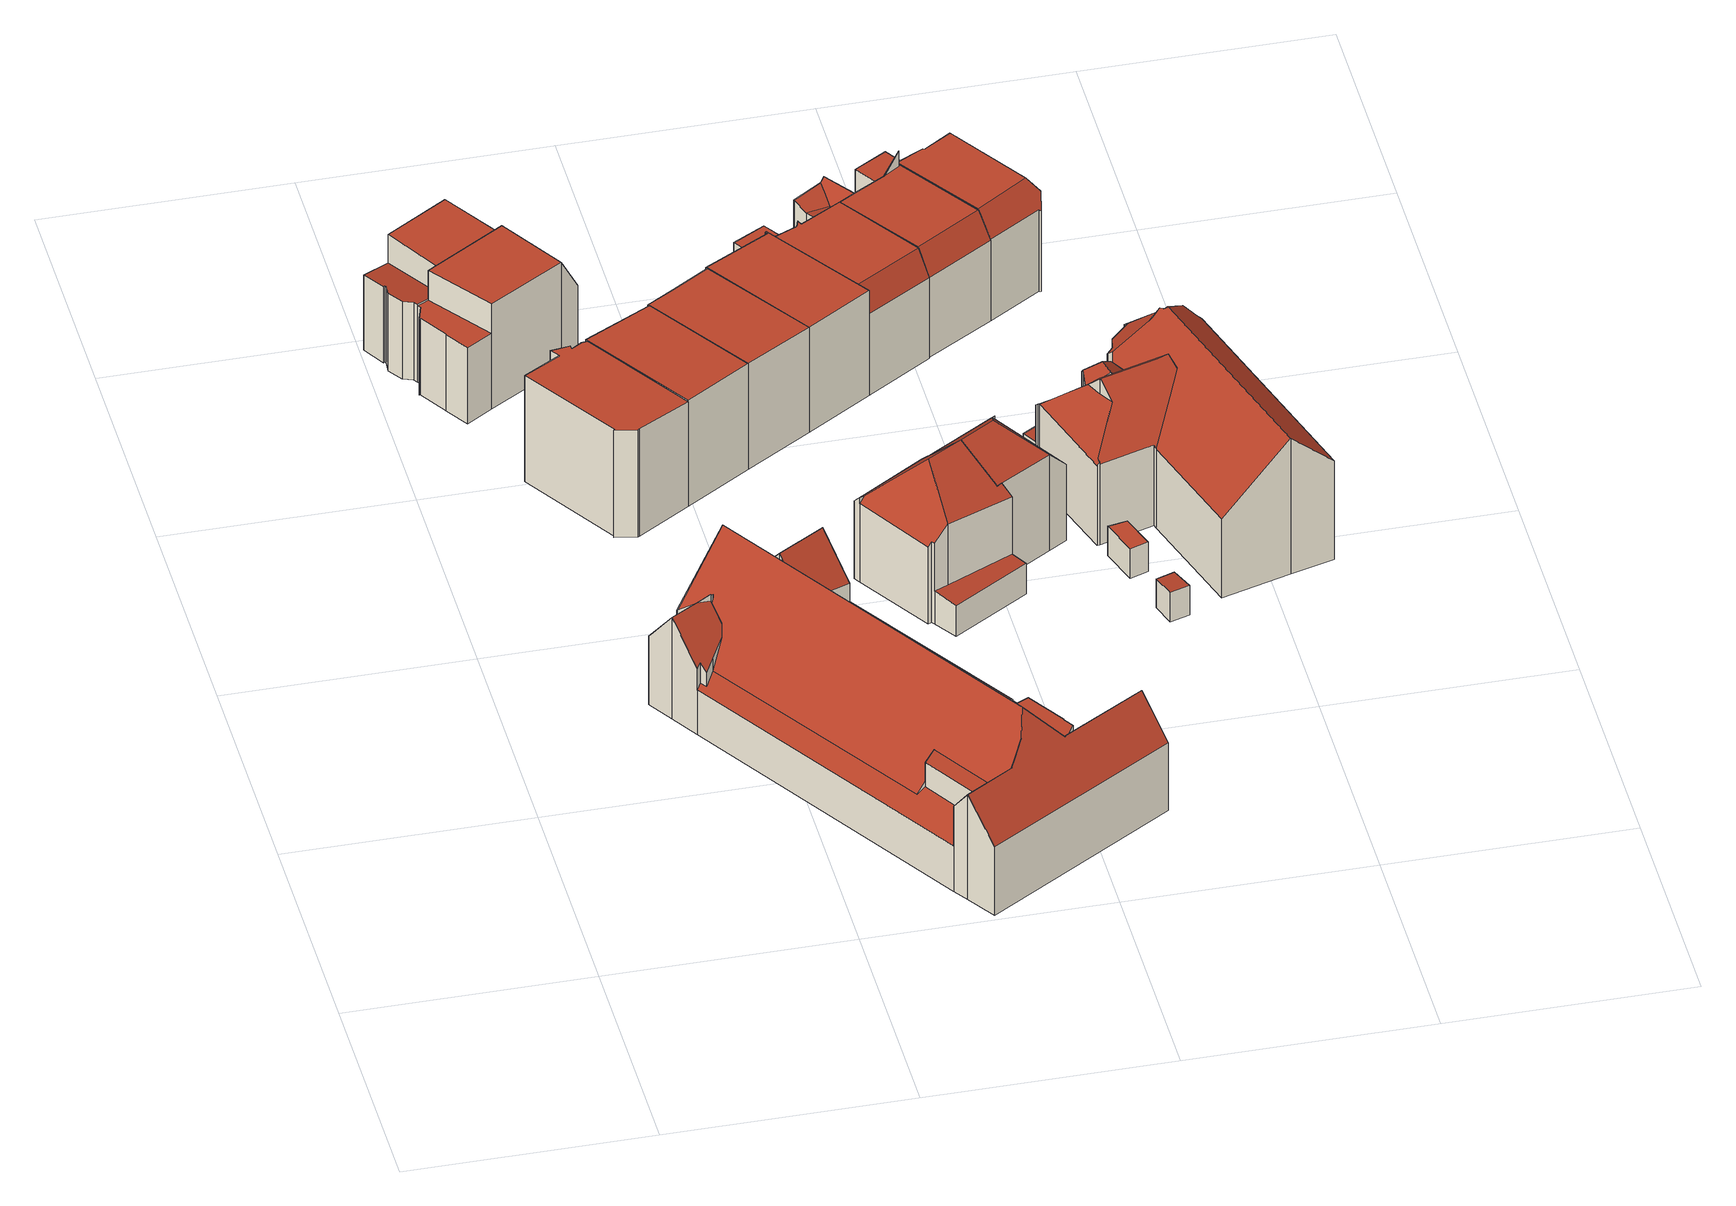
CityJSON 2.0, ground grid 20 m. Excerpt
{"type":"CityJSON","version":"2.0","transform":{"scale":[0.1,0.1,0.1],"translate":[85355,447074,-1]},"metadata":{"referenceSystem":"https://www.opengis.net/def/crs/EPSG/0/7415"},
"CityObjects":{
"building1":{"type":"Building","attributes":{"+building-volume":506.18,"+ground-elevation":-0.336,"+roof-elevation":9.2,"aantal_verblijfsobjecten":1,"bouwjaar":1925,"gebruiksdoel":"woonfunctie","kas_warenhuis":false,"oppervlakte_max":146,"oppervlakte_min":146,"rf_extrusion_mode":"standard","rf_force_lod11":false,"rf_h_pc_98p":0,"rf_h_roof_50p":9.17,"rf_h_roof_max":9.3,"rf_h_roof_min":6.62,"rf_is_glass_roof":false,"rf_nodata_frac_wippolder":0,"rf_nodata_r_wippolder":0,"rf_pc_select":"PREFERRED_AND_LATEST","rf_pc_source":"wippolder","rf_pc_year":2019,"rf_pointcloud_unusable":false,"rf_pt_density_wippolder":10.5,"rf_ridgelines":0,"rf_rmse_lod22":0.477,"rf_roof_planes":3,"rf_roof_type":"slanted","rf_success":true,"rf_t_run":9,"status":"Pand in gebruik"},"children":["building1-1"]},
"building1-1":{"type":"BuildingPart","parents":["building1"],"geometry":[{"type":"Solid","lod":"2.2","boundaries":[[[[0,1,2,3,4,5,6,7,8,9,10,11,12,13]],[[14,9,8,15]],[[15,8,7,16]],[[16,7,6,17]],[[18,2,1,19]],[[20,10,9,14]],[[21,11,10,20]],[[17,6,5,22]],[[23,24,25,26]],[[27,3,2,18]],[[26,25,4,3,27]],[[22,5,4,25]],[[24,13,12,28]],[[28,12,11,21]],[[29,0,13,24,23]],[[19,1,0,29]],[[28,21,20,14,15,16,17,22,25,24]],[[29,23,26,27]],[[19,29,27,18]]]],"semantics":{"surfaces":[{"type":"GroundSurface"},{"type":"WallSurface","on_footprint_edge":true},{"type":"WallSurface","on_footprint_edge":false},{"type":"RoofSurface","+roof-elevation":6.88,"rf_h_roof_50p":6.79,"rf_h_roof_max":9.24,"rf_h_roof_min":6.49,"roof-azimuth":35.1,"roof-gradient":6.49},{"type":"RoofSurface","+roof-elevation":9.21,"rf_h_roof_50p":9.2,"rf_h_roof_max":9.24,"rf_h_roof_min":9.16,"roof-azimuth":63.73,"roof-gradient":0.668},{"type":"RoofSurface","+roof-elevation":8.21,"rf_h_roof_50p":7.55,"rf_h_roof_max":9.24,"rf_h_roof_min":6.15,"roof-azimuth":58.02,"roof-gradient":60.55}],"values":[[0,1,1,1,1,1,1,1,2,1,1,1,1,1,1,1,3,4,5]]}}]},
"building2":{"type":"Building","attributes":{"+building-volume":717.65,"+ground-elevation":-0.355,"+roof-elevation":9.59,"aantal_verblijfsobjecten":1,"bouwjaar":1913,"gebruiksdoel":"woonfunctie","kas_warenhuis":false,"oppervlakte_max":417,"oppervlakte_min":417,"rf_extrusion_mode":"standard","rf_force_lod11":false,"rf_h_pc_98p":0,"rf_h_roof_50p":9.54,"rf_h_roof_max":9.7,"rf_h_roof_min":9.43,"rf_is_glass_roof":false,"rf_nodata_frac_wippolder":0,"rf_nodata_r_wippolder":0,"rf_pc_select":"PREFERRED_AND_LATEST","rf_pc_source":"wippolder","rf_pc_year":2019,"rf_pointcloud_unusable":false,"rf_pt_density_wippolder":11.59,"rf_ridgelines":0,"rf_rmse_lod22":0.611,"rf_roof_planes":2,"rf_roof_type":"slanted","rf_success":true,"rf_t_run":8,"status":"Pand in gebruik"},"children":["building2-1"]},
"building2-1":{"type":"BuildingPart","parents":["building2"],"geometry":[{"type":"Solid","lod":"2.2","boundaries":[[[[30,31,32,33,34,35,36,37,38,39,40]],[[41,34,33,42]],[[43,35,34,41]],[[44,36,35,43]],[[42,33,32,45]],[[46,40,39,47]],[[48,30,40,46]],[[49,37,36,44]],[[50,38,37,49]],[[51,47,39,38,50]],[[52,53,47,51]],[[45,32,31,54,55]],[[54,31,30,48]],[[56,57,53,52]],[[58,59,57,56]],[[55,54,59,58]],[[55,58,56,52,51,50,49,44,43,41,42,45]],[[59,54,48,46,47,53,57]]]],"semantics":{"surfaces":[{"type":"GroundSurface"},{"type":"WallSurface","on_footprint_edge":true},{"type":"WallSurface","on_footprint_edge":false},{"type":"RoofSurface","+roof-elevation":9.58,"rf_h_roof_50p":9.54,"rf_h_roof_max":9.69,"rf_h_roof_min":9.39,"roof-azimuth":33.31,"roof-gradient":1.79},{"type":"RoofSurface","+roof-elevation":6.43,"rf_h_roof_50p":6.28,"rf_h_roof_max":9.43,"rf_h_roof_min":6.01,"roof-azimuth":323.55,"roof-gradient":21.5}],"values":[[0,1,1,1,1,1,1,1,1,1,2,1,1,2,2,2,3,4]]}}]},
"building3":{"type":"Building","attributes":{"+building-volume":668.39,"+ground-elevation":-0.337,"+roof-elevation":9.57,"aantal_verblijfsobjecten":1,"bouwjaar":1916,"gebruiksdoel":"woonfunctie","kas_warenhuis":false,"oppervlakte_max":172,"oppervlakte_min":172,"rf_extrusion_mode":"standard","rf_force_lod11":false,"rf_h_pc_98p":0,"rf_h_roof_50p":9.55,"rf_h_roof_max":9.76,"rf_h_roof_min":6.71,"rf_is_glass_roof":false,"rf_nodata_frac_wippolder":0.00341,"rf_nodata_r_wippolder":0,"rf_pc_select":"PREFERRED_AND_LATEST","rf_pc_source":"wippolder","rf_pc_year":2019,"rf_pointcloud_unusable":false,"rf_pt_density_wippolder":11.03,"rf_ridgelines":0,"rf_rmse_lod22":0.663,"rf_roof_planes":5,"rf_roof_type":"slanted","rf_success":true,"rf_t_run":13,"status":"Pand in gebruik"},"children":["building3-1"]},
"building3-1":{"type":"BuildingPart","parents":["building3"],"geometry":[{"type":"Solid","lod":"2.2","boundaries":[[[[60,61,62,63,64,65,66,67,68,69,5,70,71]],[[72,67,66,73]],[[74,68,67,72]],[[75,69,68,74]],[[76,77,63,62,78]],[[79,64,63,77]],[[80,5,69,75]],[[73,66,65,81]],[[81,65,64,79]],[[82,83,77,76]],[[78,62,61,84]],[[85,71,70,83,82]],[[86,60,71,85]],[[84,61,60,86]],[[83,70,5,80]],[[78,85,82,76]],[[83,80,75,74,72,73,81,79,77]],[[85,78,84,86]]]],"semantics":{"surfaces":[{"type":"GroundSurface"},{"type":"WallSurface","on_footprint_edge":true},{"type":"WallSurface","on_footprint_edge":false},{"type":"RoofSurface","+roof-elevation":9.58,"rf_h_roof_50p":9.58,"rf_h_roof_max":9.67,"rf_h_roof_min":9.56,"roof-azimuth":201.8,"roof-gradient":0.157},{"type":"RoofSurface","+roof-elevation":6.9,"rf_h_roof_50p":6.88,"rf_h_roof_max":9.57,"rf_h_roof_min":6.83,"roof-azimuth":62.42,"roof-gradient":2.21},{"type":"RoofSurface","+roof-elevation":8.45,"rf_h_roof_50p":7.71,"rf_h_roof_max":9.67,"rf_h_roof_min":5.83,"roof-azimuth":58.11,"roof-gradient":60.41}],"values":[[0,1,1,1,1,1,1,1,1,2,1,1,1,1,1,3,4,5]]}}]},
"building4":{"type":"Building","attributes":{"+building-volume":4906.61,"+ground-elevation":-0.405,"+roof-elevation":9.12,"aantal_verblijfsobjecten":2,"bouwjaar":1920,"gebruiksdoel":"bijeenkomstfunctie, sportfunctie","kas_warenhuis":false,"oppervlakte_max":635,"oppervlakte_min":591,"rf_extrusion_mode":"standard","rf_force_lod11":false,"rf_h_pc_98p":0,"rf_h_roof_50p":7.8,"rf_h_roof_max":12.15,"rf_h_roof_min":3.78,"rf_h_roof_ridge":12.21,"rf_is_glass_roof":false,"rf_nodata_frac_wippolder":0.00587,"rf_nodata_r_wippolder":0,"rf_pc_select":"PREFERRED_AND_LATEST","rf_pc_source":"wippolder","rf_pc_year":2019,"rf_pointcloud_unusable":false,"rf_pt_density_wippolder":12,"rf_ridgelines":8,"rf_rmse_lod22":0.761,"rf_roof_planes":16,"rf_roof_type":"slanted","rf_success":true,"rf_t_run":99,"status":"Pand in gebruik"},"children":["building4-1"]},
"building4-1":{"type":"BuildingPart","parents":["building4"],"geometry":[{"type":"Solid","lod":"2.2","boundaries":[[[[87,88,89,90,91,92,93,94,95,96,97,98,99,100,101,102,103,104,105,106,107]],[[108,104,103,109]],[[110,105,104,108]],[[111,112,113]],[[114,115,116]],[[117,90,89,118]],[[118,89,88,119,120]],[[121,99,98,122]],[[123,100,99,121]],[[122,98,97,124]],[[125,92,91,126]],[[127,106,105,110]],[[128,96,95,129,130]],[[131,132,133,134]],[[132,135,136,137,138]],[[124,97,96,128]],[[129,95,94,139]],[[126,91,90,117]],[[140,141,142,143]],[[138,137,144,141,140]],[[130,129,145,146]],[[147,93,92,125]],[[109,103,102,148]],[[149,150,107,106,127]],[[134,133,151]],[[141,144,150,149]],[[137,136,152,153]],[[153,152,87,107,150]],[[112,111,154]],[[155,156,157,158]],[[148,102,101,159]],[[115,114,160]],[[161,162,163]],[[162,164,165]],[[166,167,168,169]],[[146,145,167,166]],[[170,171,139,172]],[[172,139,94,93,147]],[[173,174,171,170]],[[175,173,176]],[[177,178,179,174,173,175]],[[179,178,180]],[[181,182,183]],[[182,181,184]],[[178,177,185]],[[169,168,186]],[[187,188,189]],[[158,157,190,135,132,131]],[[120,119,190,157]],[[188,187,156,155]],[[159,101,100,123,191]],[[192,193,194]],[[191,123,194]],[[195,196,193,192]],[[164,162,161,196,195]],[[119,88,87,152]],[[143,142,197]],[[153,150,144,137]],[[148,113,112,127,110,108,109]],[[198,176,173,170,172,147,116,115]],[[180,168,167,145,129,139,171,174,179]],[[186,163,162,165,128,130,146,166,169]],[[189,199,183,182,117,118,120,157,156,187]],[[197,133,132,138,140,143]],[[164,195,192,194,123,121,122,124,128,165]],[[198,185,177,175,176]],[[185,198,115,160,200,159,191,194,193,196,161,163,186,168,180,178]],[[199,189,188,155,158,131,134,151]],[[184,200,160,114,116,147,125,126,117,182]],[[119,152,136,135,190]],[[197,142,141,149,127,112,154]],[[133,197,154,111,113,148,159,200,184,181,183,199,151]]]],"semantics":{"surfaces":[{"type":"GroundSurface"},{"type":"WallSurface","on_footprint_edge":true},{"type":"WallSurface","on_footprint_edge":false},{"type":"RoofSurface","+roof-elevation":4.72,"rf_h_roof_50p":4.39,"rf_h_roof_max":6.27,"rf_h_roof_min":3.53,"roof-azimuth":57.37,"roof-gradient":29.26},{"type":"RoofSurface","+roof-elevation":7.97,"rf_h_roof_50p":7.37,"rf_h_roof_max":9.43,"rf_h_roof_min":5.7,"roof-azimuth":327.98,"roof-gradient":51.59},{"type":"RoofSurface","+roof-elevation":8.71,"rf_h_roof_50p":8.32,"rf_h_roof_max":9.92,"rf_h_roof_min":7.26,"roof-azimuth":328.08,"roof-gradient":51.28},{"type":"RoofSurface","+roof-elevation":4.69,"rf_h_roof_50p":4.44,"rf_h_roof_max":7.55,"rf_h_roof_min":3.79,"roof-azimuth":238.57,"roof-gradient":28.96},{"type":"RoofSurface","+roof-elevation":8.32,"rf_h_roof_50p":7.8,"rf_h_roof_max":9.53,"rf_h_roof_min":5.7,"roof-azimuth":147.27,"roof-gradient":51.32},{"type":"RoofSurface","+roof-elevation":8.37,"rf_h_roof_50p":7.65,"rf_h_roof_max":9.77,"rf_h_roof_min":5.37,"roof-azimuth":328.81,"roof-gradient":50.41},{"type":"RoofSurface","+roof-elevation":6.66,"rf_h_roof_50p":6.49,"rf_h_roof_max":7.5,"rf_h_roof_min":5.95,"roof-azimuth":57.55,"roof-gradient":32.49},{"type":"RoofSurface","+roof-elevation":8.08,"rf_h_roof_50p":7.45,"rf_h_roof_max":9.53,"rf_h_roof_min":5.39,"roof-azimuth":329.3,"roof-gradient":51.59},{"type":"RoofSurface","+roof-elevation":7.53,"rf_h_roof_50p":7.52,"rf_h_roof_max":7.86,"rf_h_roof_min":7.48,"roof-azimuth":49.01,"roof-gradient":1.53},{"type":"RoofSurface","+roof-elevation":10.45,"rf_h_roof_50p":9.06,"rf_h_roof_max":12.6,"rf_h_roof_min":4.72,"roof-azimuth":238.38,"roof-gradient":49.63},{"type":"RoofSurface","+roof-elevation":7.5,"rf_h_roof_50p":7.49,"rf_h_roof_max":7.59,"rf_h_roof_min":7.46,"roof-azimuth":70.53,"roof-gradient":1.4},{"type":"RoofSurface","+roof-elevation":8.98,"rf_h_roof_50p":8.17,"rf_h_roof_max":12.07,"rf_h_roof_min":6.17,"roof-azimuth":148.26,"roof-gradient":50.61},{"type":"RoofSurface","+roof-elevation":3.79,"rf_h_roof_50p":3.78,"rf_h_roof_max":7.49,"rf_h_roof_min":3.77,"roof-azimuth":82.19,"roof-gradient":0.336},{"type":"RoofSurface","+roof-elevation":8.47,"rf_h_roof_50p":7.75,"rf_h_roof_max":9.43,"rf_h_roof_min":5.75,"roof-azimuth":148.3,"roof-gradient":50.68},{"type":"RoofSurface","+roof-elevation":10.53,"rf_h_roof_50p":9.44,"rf_h_roof_max":12.6,"rf_h_roof_min":5.76,"roof-azimuth":58.12,"roof-gradient":50.55}],"values":[[0,1,1,2,2,1,1,1,1,1,1,1,1,2,2,1,1,1,2,2,2,1,1,1,2,2,2,1,2,2,1,2,2,2,2,2,2,1,2,2,2,2,2,2,2,2,2,2,2,2,1,2,2,2,2,1,2,3,4,5,6,7,8,9,10,11,12,13,14,15,16,17]]}}]},
"building5":{"type":"Building","attributes":{"+building-volume":704.25,"+ground-elevation":-0.382,"+roof-elevation":9.52,"aantal_verblijfsobjecten":1,"bouwjaar":1913,"gebruiksdoel":"woonfunctie","kas_warenhuis":false,"oppervlakte_max":417,"oppervlakte_min":417,"rf_extrusion_mode":"standard","rf_force_lod11":false,"rf_h_pc_98p":0,"rf_h_roof_50p":9.48,"rf_h_roof_max":9.64,"rf_h_roof_min":9.4,"rf_is_glass_roof":false,"rf_nodata_frac_wippolder":0.00341,"rf_nodata_r_wippolder":0,"rf_pc_select":"PREFERRED_AND_LATEST","rf_pc_source":"wippolder","rf_pc_year":2019,"rf_pointcloud_unusable":false,"rf_pt_density_wippolder":11.37,"rf_ridgelines":0,"rf_rmse_lod22":0.574,"rf_roof_planes":2,"rf_roof_type":"multiple horizontal","rf_success":true,"rf_t_run":7,"status":"Pand in gebruik"},"children":["building5-1"]},
"building5-1":{"type":"BuildingPart","parents":["building5"],"geometry":[{"type":"Solid","lod":"2.2","boundaries":[[[[201,30,202,203,204,205,206,32]],[[48,30,201,207]],[[208,202,30,48]],[[209,203,202,208]],[[210,204,203,209]],[[211,205,204,210]],[[212,32,206,213]],[[213,206,205,211,214]],[[215,207,201,32,212]],[[214,211,207,215]],[[214,215,212,213]],[[207,211,210,209,208,48]]]],"semantics":{"surfaces":[{"type":"GroundSurface"},{"type":"WallSurface","on_footprint_edge":true},{"type":"WallSurface","on_footprint_edge":false},{"type":"RoofSurface","+roof-elevation":9.52,"rf_h_roof_50p":9.49,"rf_h_roof_max":9.58,"rf_h_roof_min":9.39,"roof-azimuth":322.69,"roof-gradient":0.943},{"type":"RoofSurface","+roof-elevation":6.36,"rf_h_roof_50p":6.31,"rf_h_roof_max":9.4,"rf_h_roof_min":6.23,"roof-azimuth":314.29,"roof-gradient":4}],"values":[[0,1,1,1,1,1,1,1,1,2,3,4]]}}]},
"building6":{"type":"Building","attributes":{"+building-volume":720.01,"+ground-elevation":-0.402,"+roof-elevation":9.48,"aantal_verblijfsobjecten":2,"bouwjaar":1913,"gebruiksdoel":"woonfunctie","kas_warenhuis":false,"oppervlakte_max":110,"oppervlakte_min":62,"rf_extrusion_mode":"standard","rf_force_lod11":false,"rf_h_pc_98p":0,"rf_h_roof_50p":9.43,"rf_h_roof_max":9.68,"rf_h_roof_min":9.33,"rf_is_glass_roof":false,"rf_nodata_frac_wippolder":0,"rf_nodata_r_wippolder":0,"rf_pc_select":"PREFERRED_AND_LATEST","rf_pc_source":"wippolder","rf_pc_year":2019,"rf_pointcloud_unusable":false,"rf_pt_density_wippolder":11.97,"rf_ridgelines":0,"rf_rmse_lod22":0.708,"rf_roof_planes":4,"rf_roof_type":"slanted","rf_success":true,"rf_t_run":9,"status":"Pand in gebruik"},"children":["building6-1"]},
"building6-1":{"type":"BuildingPart","parents":["building6"],"geometry":[{"type":"Solid","lod":"2.2","boundaries":[[[[216,217,206,218,219,220,221]],[[213,206,217,222]],[[223,224,218,206,213]],[[225,226,227,224,223]],[[228,219,218,224]],[[229,230,227,226]],[[231,232,226,225]],[[230,220,219,228]],[[233,221,220,230,229]],[[222,217,216,232,231]],[[232,216,221,233]],[[230,228,224,227]],[[222,231,225,223,213]],[[232,233,229,226]]]],"semantics":{"surfaces":[{"type":"GroundSurface"},{"type":"WallSurface","on_footprint_edge":true},{"type":"WallSurface","on_footprint_edge":false},{"type":"RoofSurface","+roof-elevation":2.82,"rf_h_roof_50p":2.81,"rf_h_roof_max":9.34,"rf_h_roof_min":2.79,"roof-azimuth":286.86,"roof-gradient":0.936},{"type":"RoofSurface","+roof-elevation":9.47,"rf_h_roof_50p":9.43,"rf_h_roof_max":9.54,"rf_h_roof_min":9.32,"roof-azimuth":341.62,"roof-gradient":1.12},{"type":"RoofSurface","+roof-elevation":6.26,"rf_h_roof_50p":6.25,"rf_h_roof_max":9.33,"rf_h_roof_min":6.21,"roof-azimuth":353.92,"roof-gradient":1.84}],"values":[[0,1,1,2,1,2,2,1,1,1,1,3,4,5]]}}]},
"building7":{"type":"Building","attributes":{"+building-volume":621.9,"+ground-elevation":-0.379,"+roof-elevation":9.41,"aantal_verblijfsobjecten":2,"bouwjaar":1920,"gebruiksdoel":"woonfunctie","kas_warenhuis":false,"oppervlakte_max":283,"oppervlakte_min":1,"rf_extrusion_mode":"standard","rf_force_lod11":false,"rf_h_pc_98p":0,"rf_h_roof_50p":8.62,"rf_h_roof_max":10.88,"rf_h_roof_min":2.55,"rf_h_roof_ridge":10.92,"rf_is_glass_roof":false,"rf_nodata_frac_wippolder":0.0485,"rf_nodata_r_wippolder":0,"rf_pc_select":"PREFERRED_AND_LATEST","rf_pc_source":"wippolder","rf_pc_year":2019,"rf_pointcloud_unusable":false,"rf_pt_density_wippolder":10.35,"rf_ridgelines":2,"rf_rmse_lod22":1.25,"rf_roof_planes":7,"rf_roof_type":"slanted","rf_success":true,"rf_t_run":17,"status":"Pand in gebruik"},"children":["building7-1"]},
"building7-1":{"type":"BuildingPart","parents":["building7"],"geometry":[{"type":"Solid","lod":"2.2","boundaries":[[[[234,235,236,237,238,239,240,241,242,243,244,245]],[[246,242,241,247]],[[248,243,242,246]],[[247,241,240,249,250]],[[251,236,235,252]],[[253,254,234,245,255]],[[255,245,244,256]],[[256,244,243,248]],[[257,258,259,260]],[[261,238,237,258,257]],[[262,239,238,261]],[[258,237,236,251]],[[252,235,234,254]],[[250,249,263]],[[249,240,239,262]],[[260,259,254,253]],[[254,259,258,251,252]],[[250,263,264,248,246,247]],[[249,262,261,257,260,264,263]],[[260,253,255,256,248,264]]]],"semantics":{"surfaces":[{"type":"GroundSurface"},{"type":"WallSurface","on_footprint_edge":true},{"type":"WallSurface","on_footprint_edge":false},{"type":"RoofSurface","+roof-elevation":2.65,"rf_h_roof_50p":2.62,"rf_h_roof_max":8.62,"rf_h_roof_min":2.54,"roof-azimuth":147.24,"roof-gradient":4.53},{"type":"RoofSurface","+roof-elevation":9.08,"rf_h_roof_50p":8.22,"rf_h_roof_max":11.12,"rf_h_roof_min":6.52,"roof-azimuth":328.28,"roof-gradient":45.37},{"type":"RoofSurface","+roof-elevation":9.02,"rf_h_roof_50p":8.4,"rf_h_roof_max":10.97,"rf_h_roof_min":6.85,"roof-azimuth":237.34,"roof-gradient":45.91},{"type":"RoofSurface","+roof-elevation":10.08,"rf_h_roof_50p":9.5,"rf_h_roof_max":11.12,"rf_h_roof_min":8.11,"roof-azimuth":148.55,"roof-gradient":29.88}],"values":[[0,1,1,1,1,1,1,1,2,1,1,1,1,2,1,2,3,4,5,6]]}}]},
"building8":{"type":"Building","attributes":{"+building-volume":696.53,"+ground-elevation":-0.402,"+roof-elevation":9.47,"aantal_verblijfsobjecten":2,"bouwjaar":1913,"gebruiksdoel":"woonfunctie","kas_warenhuis":false,"oppervlakte_max":71,"oppervlakte_min":62,"rf_extrusion_mode":"standard","rf_force_lod11":false,"rf_h_pc_98p":0,"rf_h_roof_50p":9.42,"rf_h_roof_max":9.68,"rf_h_roof_min":9.33,"rf_is_glass_roof":false,"rf_nodata_frac_wippolder":0,"rf_nodata_r_wippolder":0,"rf_pc_select":"PREFERRED_AND_LATEST","rf_pc_source":"wippolder","rf_pc_year":2019,"rf_pointcloud_unusable":false,"rf_pt_density_wippolder":11.26,"rf_ridgelines":0,"rf_rmse_lod22":0.835,"rf_roof_planes":2,"rf_roof_type":"multiple horizontal","rf_success":true,"rf_t_run":7,"status":"Pand in gebruik"},"children":["building8-1"]},
"building8-1":{"type":"BuildingPart","parents":["building8"],"geometry":[{"type":"Solid","lod":"2.2","boundaries":[[[[265,221,266,267,268,269,270,217]],[[233,221,265,271]],[[272,266,221,233]],[[273,267,266,272]],[[274,269,268,275,276]],[[277,270,269,274]],[[276,275,278,279]],[[275,268,267,273]],[[279,278,271,280]],[[222,217,270,277]],[[280,271,265,217,222]],[[271,278,275,273,272,233]],[[280,222,277,274,276,279]]]],"semantics":{"surfaces":[{"type":"GroundSurface"},{"type":"WallSurface","on_footprint_edge":true},{"type":"WallSurface","on_footprint_edge":false},{"type":"RoofSurface","+roof-elevation":6.27,"rf_h_roof_50p":6.24,"rf_h_roof_max":9.33,"rf_h_roof_min":6.18,"roof-azimuth":334.47,"roof-gradient":3.9},{"type":"RoofSurface","+roof-elevation":9.47,"rf_h_roof_50p":9.43,"rf_h_roof_max":9.54,"rf_h_roof_min":9.31,"roof-azimuth":319.61,"roof-gradient":1.17}],"values":[[0,1,1,1,1,1,2,1,2,1,1,3,4]]}}]},
"building9":{"type":"Building","attributes":{"+building-volume":532.53,"+ground-elevation":-0.38,"+roof-elevation":9.6,"aantal_verblijfsobjecten":2,"bouwjaar":1920,"gebruiksdoel":"woonfunctie","kas_warenhuis":false,"oppervlakte_max":324,"oppervlakte_min":283,"rf_extrusion_mode":"standard","rf_force_lod11":false,"rf_h_pc_98p":0,"rf_h_roof_50p":8.99,"rf_h_roof_max":10.89,"rf_h_roof_min":6.95,"rf_h_roof_ridge":10.92,"rf_is_glass_roof":false,"rf_nodata_frac_wippolder":0.00433,"rf_nodata_r_wippolder":0,"rf_pc_select":"PREFERRED_AND_LATEST","rf_pc_source":"wippolder","rf_pc_year":2019,"rf_pointcloud_unusable":false,"rf_pt_density_wippolder":10.4,"rf_ridgelines":1,"rf_rmse_lod22":1.22,"rf_roof_planes":6,"rf_roof_type":"slanted","rf_success":true,"rf_t_run":14,"status":"Pand in gebruik"},"children":["building9-1"]},
"building9-1":{"type":"BuildingPart","parents":["building9"],"geometry":[{"type":"Solid","lod":"2.2","boundaries":[[[[281,244,243,242,282,283,284]],[[285,281,284,286]],[[287,282,242,288]],[[288,242,243,248]],[[286,284,283,289]],[[289,290,291]],[[290,289,283,282,287]],[[248,243,244,256]],[[256,244,281,285]],[[292,248,256,285]],[[292,285,286,289,291]],[[248,292,291,290,287,288]]]],"semantics":{"surfaces":[{"type":"GroundSurface"},{"type":"WallSurface","on_footprint_edge":true},{"type":"WallSurface","on_footprint_edge":false},{"type":"RoofSurface","+roof-elevation":10.25,"rf_h_roof_50p":9.78,"rf_h_roof_max":11.08,"rf_h_roof_min":8.73,"roof-azimuth":147.78,"roof-gradient":30.26},{"type":"RoofSurface","+roof-elevation":8.59,"rf_h_roof_50p":8.02,"rf_h_roof_max":10.36,"rf_h_roof_min":6.57,"roof-azimuth":59.07,"roof-gradient":46.53},{"type":"RoofSurface","+roof-elevation":9.16,"rf_h_roof_50p":8.29,"rf_h_roof_max":11.08,"rf_h_roof_min":6.49,"roof-azimuth":328.48,"roof-gradient":45.47}],"values":[[0,1,1,1,1,2,1,1,1,3,4,5]]}}]},
"building10":{"type":"Building","attributes":{"+building-volume":688.65,"+ground-elevation":-0.361,"+roof-elevation":9.33,"aantal_verblijfsobjecten":2,"bouwjaar":1913,"gebruiksdoel":"woonfunctie","kas_warenhuis":false,"oppervlakte_max":111,"oppervlakte_min":62,"rf_extrusion_mode":"standard","rf_force_lod11":false,"rf_h_pc_98p":0,"rf_h_roof_50p":9.26,"rf_h_roof_max":9.54,"rf_h_roof_min":6.24,"rf_is_glass_roof":false,"rf_nodata_frac_wippolder":0.00327,"rf_nodata_r_wippolder":0,"rf_pc_select":"PREFERRED_AND_LATEST","rf_pc_source":"wippolder","rf_pc_year":2019,"rf_pointcloud_unusable":false,"rf_pt_density_wippolder":10.62,"rf_ridgelines":0,"rf_rmse_lod22":0.903,"rf_roof_planes":3,"rf_roof_type":"slanted","rf_success":true,"rf_t_run":10,"status":"Pand in gebruik"},"children":["building10-1"]},
"building10-1":{"type":"BuildingPart","parents":["building10"],"geometry":[{"type":"Solid","lod":"2.2","boundaries":[[[[293,269,294,295,296,297,298,299,300,301,302,270,303]],[[304,303,270,305]],[[306,269,293,307]],[[308,309,307,310]],[[311,296,295,312]],[[313,294,269,306]],[[305,270,302,314]],[[315,300,299,316]],[[317,301,300,315]],[[312,295,294,313]],[[316,299,298,318,319]],[[319,318,309,308]],[[320,297,296,311]],[[314,302,301,317]],[[310,307,293,303,304]],[[318,298,297,320]],[[314,317,304,305]],[[310,304,317,315,316,319,308]],[[318,320,311,312,313,306,307,309]]]],"semantics":{"surfaces":[{"type":"GroundSurface"},{"type":"WallSurface","on_footprint_edge":true},{"type":"WallSurface","on_footprint_edge":false},{"type":"RoofSurface","+roof-elevation":9.18,"rf_h_roof_50p":8.73,"rf_h_roof_max":10.01,"rf_h_roof_min":7.47,"roof-azimuth":147.82,"roof-gradient":59.61},{"type":"RoofSurface","+roof-elevation":9.34,"rf_h_roof_50p":9.3,"rf_h_roof_max":10.01,"rf_h_roof_min":9.17,"roof-azimuth":343.83,"roof-gradient":1.57},{"type":"RoofSurface","+roof-elevation":6.28,"rf_h_roof_50p":6.27,"rf_h_roof_max":9.2,"rf_h_roof_min":6.23,"roof-azimuth":38.22,"roof-gradient":0.939}],"values":[[0,1,1,2,1,1,1,1,1,1,1,2,1,1,1,1,3,4,5]]}}]},
"building11":{"type":"Building","attributes":{"+building-volume":9.37,"+ground-elevation":-0.373,"+roof-elevation":2.37,"aantal_verblijfsobjecten":0,"bouwjaar":2013,"kas_warenhuis":false,"oppervlakte_max":0,"oppervlakte_min":0,"rf_extrusion_mode":"standard","rf_force_lod11":false,"rf_h_pc_98p":0,"rf_h_roof_50p":2.33,"rf_h_roof_max":2.42,"rf_h_roof_min":2.32,"rf_is_glass_roof":false,"rf_nodata_frac_wippolder":0,"rf_nodata_r_wippolder":0,"rf_pc_select":"PREFERRED_AND_LATEST","rf_pc_source":"wippolder","rf_pc_year":2019,"rf_pointcloud_unusable":false,"rf_pt_density_wippolder":12,"rf_ridgelines":0,"rf_rmse_lod22":2.77,"rf_roof_planes":1,"rf_roof_type":"horizontal","rf_success":true,"rf_t_run":0,"status":"Pand in gebruik"},"children":["building11-1"]},
"building11-1":{"type":"BuildingPart","parents":["building11"],"geometry":[{"type":"Solid","lod":"2.2","boundaries":[[[[321,322,323,324]],[[325,323,322,326]],[[327,324,323,325]],[[328,321,324,327]],[[326,322,321,328]],[[326,328,327,325]]]],"semantics":{"surfaces":[{"type":"GroundSurface"},{"type":"WallSurface","on_footprint_edge":true},{"type":"RoofSurface","+roof-elevation":2.35,"rf_h_roof_50p":2.34,"rf_h_roof_max":2.39,"rf_h_roof_min":2.31,"roof-azimuth":329.17,"roof-gradient":1.85}],"values":[[0,1,1,1,1,2]]}}]},
"building12":{"type":"Building","attributes":{"+building-volume":13.97,"+ground-elevation":-0.376,"+roof-elevation":2.36,"aantal_verblijfsobjecten":0,"bouwjaar":2013,"kas_warenhuis":false,"oppervlakte_max":0,"oppervlakte_min":0,"rf_extrusion_mode":"standard","rf_force_lod11":false,"rf_h_pc_98p":0,"rf_h_roof_50p":2.34,"rf_h_roof_max":2.41,"rf_h_roof_min":2.32,"rf_is_glass_roof":false,"rf_nodata_frac_wippolder":0.0455,"rf_nodata_r_wippolder":0,"rf_pc_select":"PREFERRED_AND_LATEST","rf_pc_source":"wippolder","rf_pc_year":2019,"rf_pointcloud_unusable":false,"rf_pt_density_wippolder":11.05,"rf_ridgelines":0,"rf_rmse_lod22":0.467,"rf_roof_planes":1,"rf_roof_type":"horizontal","rf_success":true,"rf_t_run":0,"status":"Pand in gebruik"},"children":["building12-1"]},
"building12-1":{"type":"BuildingPart","parents":["building12"],"geometry":[{"type":"Solid","lod":"2.2","boundaries":[[[[329,330,331,332]],[[333,329,332,334]],[[334,332,331,335]],[[335,331,330,336]],[[336,330,329,333]],[[336,333,334,335]]]],"semantics":{"surfaces":[{"type":"GroundSurface"},{"type":"WallSurface","on_footprint_edge":true},{"type":"RoofSurface","+roof-elevation":2.36,"rf_h_roof_50p":2.36,"rf_h_roof_max":2.36,"rf_h_roof_min":2.35,"roof-azimuth":68.74,"roof-gradient":0.439}],"values":[[0,1,1,1,1,2]]}}]},
"building13":{"type":"Building","attributes":{"+building-volume":683.71,"+ground-elevation":-0.323,"+roof-elevation":9.37,"aantal_verblijfsobjecten":2,"bouwjaar":1913,"gebruiksdoel":"woonfunctie","kas_warenhuis":false,"oppervlakte_max":110,"oppervlakte_min":63,"rf_extrusion_mode":"standard","rf_force_lod11":false,"rf_h_pc_98p":0,"rf_h_roof_50p":9.31,"rf_h_roof_max":9.55,"rf_h_roof_min":6.31,"rf_h_roof_ridge":6.24,"rf_is_glass_roof":false,"rf_nodata_frac_wippolder":0.00662,"rf_nodata_r_wippolder":0,"rf_pc_select":"PREFERRED_AND_LATEST","rf_pc_source":"wippolder","rf_pc_year":2019,"rf_pointcloud_unusable":false,"rf_pt_density_wippolder":10.31,"rf_ridgelines":2,"rf_rmse_lod22":0.626,"rf_roof_planes":5,"rf_roof_type":"slanted","rf_success":true,"rf_t_run":11,"status":"Pand in gebruik"},"children":["building13-1"]},
"building13-1":{"type":"BuildingPart","parents":["building13"],"geometry":[{"type":"Solid","lod":"2.2","boundaries":[[[[337,338,339,340,341,342,343,344,345,346,347,348,349,350,351]],[[352,348,347,353]],[[354,349,348,352]],[[355,356,357,315]],[[358,351,350,359]],[[360,337,351,358]],[[315,357,344,343,361]],[[362,345,344,357]],[[363,339,338,364]],[[314,342,341,365]],[[359,350,349,354]],[[366,367,364,368]],[[361,343,342,314]],[[367,366,369]],[[356,355,369]],[[365,341,340,370]],[[370,340,339,363]],[[353,347,346,371]],[[371,346,345,362]],[[368,364,338,337,360]],[[365,370,361,314]],[[370,363,364,367,369,355,315,361]],[[371,362,357,356,372]],[[372,352,353,371]],[[368,360,358,359,354,352,372,356,369,366]]]],"semantics":{"surfaces":[{"type":"GroundSurface"},{"type":"WallSurface","on_footprint_edge":true},{"type":"WallSurface","on_footprint_edge":false},{"type":"RoofSurface","+roof-elevation":9.17,"rf_h_roof_50p":8.67,"rf_h_roof_max":9.95,"rf_h_roof_min":7.45,"roof-azimuth":148.43,"roof-gradient":59.51},{"type":"RoofSurface","+roof-elevation":9.37,"rf_h_roof_50p":9.33,"rf_h_roof_max":10.03,"rf_h_roof_min":9.19,"roof-azimuth":319.63,"roof-gradient":1.68},{"type":"RoofSurface","+roof-elevation":6.45,"rf_h_roof_50p":6.4,"rf_h_roof_max":9.2,"rf_h_roof_min":6.29,"roof-azimuth":30.07,"roof-gradient":6.16},{"type":"RoofSurface","+roof-elevation":6.95,"rf_h_roof_50p":6.78,"rf_h_roof_max":7.15,"rf_h_roof_min":6.42,"roof-azimuth":154.44,"roof-gradient":22.13},{"type":"RoofSurface","+roof-elevation":7.57,"rf_h_roof_50p":7.16,"rf_h_roof_max":10.03,"rf_h_roof_min":6.3,"roof-azimuth":241.87,"roof-gradient":43.22}],"values":[[0,1,1,2,1,1,1,1,1,1,1,2,1,2,2,1,1,1,1,1,3,4,5,6,7]]}}]},
"building14":{"type":"Building","attributes":{"+building-volume":677.11,"+ground-elevation":-0.328,"+roof-elevation":9.47,"aantal_verblijfsobjecten":2,"bouwjaar":1913,"gebruiksdoel":"woonfunctie","kas_warenhuis":false,"oppervlakte_max":111,"oppervlakte_min":69,"rf_extrusion_mode":"standard","rf_force_lod11":false,"rf_h_pc_98p":0,"rf_h_roof_50p":9.4,"rf_h_roof_max":9.61,"rf_h_roof_min":7.61,"rf_is_glass_roof":false,"rf_nodata_frac_wippolder":0.099,"rf_nodata_r_wippolder":0,"rf_pc_select":"_HIGHEST_YET_INSUFFICIENT_COVERAGE","rf_pc_source":"wippolder","rf_pc_year":2019,"rf_pointcloud_unusable":false,"rf_pt_density_wippolder":9.86,"rf_ridgelines":0,"rf_rmse_lod22":0.519,"rf_roof_planes":4,"rf_roof_type":"slanted","rf_success":true,"rf_t_run":9,"status":"Pand in gebruik"},"children":["building14-1"]},
"building14-1":{"type":"BuildingPart","parents":["building14"],"geometry":[{"type":"Solid","lod":"2.2","boundaries":[[[[373,341,374,339,338,375,376,377,378,379,380,381,382,383,384,385,386,387]],[[388,384,383,389]],[[390,378,377,391]],[[392,381,380,393,394]],[[395,341,373,396]],[[397,374,341,395]],[[398,376,375,399]],[[400,382,381,392]],[[401,379,378,390]],[[391,377,376,398]],[[389,383,382,400]],[[402,386,385,403]],[[403,385,384,388]],[[404,387,386,402]],[[396,373,387,404]],[[405,399,375,338,406]],[[406,338,339,407]],[[393,380,379,401]],[[407,339,374,397]],[[394,393,399,405]],[[402,408,397,395,396,404]],[[399,393,401,390,391,398]],[[408,402,403,388,389,400]],[[394,405,406,407,397,408,400,392]]]],"semantics":{"surfaces":[{"type":"GroundSurface"},{"type":"WallSurface","on_footprint_edge":true},{"type":"WallSurface","on_footprint_edge":false},{"type":"RoofSurface","+roof-elevation":9.18,"rf_h_roof_50p":8.71,"rf_h_roof_max":9.99,"rf_h_roof_min":7.57,"roof-azimuth":148.12,"roof-gradient":56.86},{"type":"RoofSurface","+roof-elevation":6.32,"rf_h_roof_50p":6.3,"rf_h_roof_max":9.32,"rf_h_roof_min":6.26,"roof-azimuth":260.59,"roof-gradient":1.12},{"type":"RoofSurface","+roof-elevation":8.64,"rf_h_roof_50p":8.13,"rf_h_roof_max":9.58,"rf_h_roof_min":6.87,"roof-azimuth":58.19,"roof-gradient":58.88},{"type":"RoofSurface","+roof-elevation":9.47,"rf_h_roof_50p":9.43,"rf_h_roof_max":9.99,"rf_h_roof_min":9.27,"roof-azimuth":295.1,"roof-gradient":1.83}],"values":[[0,1,1,1,1,1,1,1,1,1,1,1,1,1,1,1,1,1,1,2,3,4,5,6]]}}]},
"building15":{"type":"Building","attributes":{"+building-volume":2663.88,"+ground-elevation":-0.414,"+roof-elevation":10.83,"aantal_verblijfsobjecten":8,"bouwjaar":1920,"gebruiksdoel":"overige gebruiksfunctie, woonfunctie","kas_warenhuis":false,"oppervlakte_max":594,"oppervlakte_min":45,"rf_extrusion_mode":"standard","rf_force_lod11":false,"rf_h_pc_98p":0,"rf_h_roof_50p":9.88,"rf_h_roof_max":12.45,"rf_h_roof_min":3.39,"rf_h_roof_ridge":12.45,"rf_is_glass_roof":false,"rf_nodata_frac_wippolder":0.00842,"rf_nodata_r_wippolder":0,"rf_pc_select":"PREFERRED_AND_LATEST","rf_pc_source":"wippolder","rf_pc_year":2019,"rf_pointcloud_unusable":false,"rf_pt_density_wippolder":10.87,"rf_ridgelines":3,"rf_rmse_lod22":0.553,"rf_roof_planes":12,"rf_roof_type":"slanted","rf_success":true,"rf_t_run":50,"status":"Pand in gebruik"},"children":["building15-1"]},
"building15-1":{"type":"BuildingPart","parents":["building15"],"geometry":[{"type":"Solid","lod":"2.2","boundaries":[[[[409,410,411,412,413,414,415,416,417,418,419,420,421,422,423,424,425,426,427,428]],[[429,430,431,432]],[[433,434,435]],[[436,437,438]],[[439,440,441,442,443]],[[444,423,422,445]],[[434,433,446]],[[445,422,421,447]],[[448,419,418,449]],[[450,451,452,453]],[[453,452,454,455]],[[456,413,412,457]],[[458,415,414,459]],[[459,414,413,456]],[[460,461,462]],[[463,425,424,464]],[[464,424,423,444]],[[432,431,465]],[[447,421,420,466]],[[467,427,426,468]],[[469,410,409,470]],[[471,411,410,469]],[[470,409,428,472,473]],[[474,475,476]],[[477,417,416,478,479]],[[449,418,417,477]],[[480,481,482,483]],[[483,482,430,429]],[[484,485,481]],[[443,442,485,484]],[[442,441,457,486]],[[468,426,425,463]],[[475,474,487]],[[481,480,488]],[[437,436,489]],[[466,420,419,448]],[[461,460,490]],[[486,457,412,411,471]],[[455,454,440,439]],[[478,416,415,458]],[[491,492,451,450]],[[479,478,492,491]],[[473,472,493]],[[472,428,427,467]],[[475,494,432,465,476]],[[494,483,429,432]],[[488,480,483,494,475,487]],[[448,495,464,444,445,447,466]],[[446,439,443,484,481,488,490,460,462,468,463,464,495,435,434]],[[492,478,458,459,456,457,441,440,454,452,451]],[[491,450,453,455,439,446,433]],[[479,491,433,435,495,448,449,477]],[[469,489,436,461,490,488,487,474,476,465,431,430,482,481,485,442,486,471]],[[472,467,468,462,461,436,438,493]],[[489,469,470,473,493,438,437]]]],"semantics":{"surfaces":[{"type":"GroundSurface"},{"type":"WallSurface","on_footprint_edge":false},{"type":"WallSurface","on_footprint_edge":true},{"type":"RoofSurface","+roof-elevation":10.46,"rf_h_roof_50p":10.33,"rf_h_roof_max":10.93,"rf_h_roof_min":9.86,"roof-azimuth":254.75,"roof-gradient":44.31},{"type":"RoofSurface","+roof-elevation":9.85,"rf_h_roof_50p":9.48,"rf_h_roof_max":10.12,"rf_h_roof_min":9.11,"roof-azimuth":345.08,"roof-gradient":46.28},{"type":"RoofSurface","+roof-elevation":9.77,"rf_h_roof_50p":9.54,"rf_h_roof_max":10.24,"rf_h_roof_min":8.6,"roof-azimuth":76.27,"roof-gradient":44.14},{"type":"RoofSurface","+roof-elevation":11.34,"rf_h_roof_50p":10.55,"rf_h_roof_max":12.78,"rf_h_roof_min":8.58,"roof-azimuth":73.6,"roof-gradient":43.77},{"type":"RoofSurface","+roof-elevation":11.26,"rf_h_roof_50p":10.32,"rf_h_roof_max":12.78,"rf_h_roof_min":6.8,"roof-azimuth":253.29,"roof-gradient":42.98},{"type":"RoofSurface","+roof-elevation":3.48,"rf_h_roof_50p":3.46,"rf_h_roof_max":8.9,"rf_h_roof_min":3.38,"roof-azimuth":153.81,"roof-gradient":2.5},{"type":"RoofSurface","+roof-elevation":9.91,"rf_h_roof_50p":9.48,"rf_h_roof_max":11.63,"rf_h_roof_min":8.18,"roof-azimuth":295.65,"roof-gradient":43.83},{"type":"RoofSurface","+roof-elevation":10.47,"rf_h_roof_50p":10,"rf_h_roof_max":12.47,"rf_h_roof_min":8.59,"roof-azimuth":347.25,"roof-gradient":43.82},{"type":"RoofSurface","+roof-elevation":10.19,"rf_h_roof_50p":9.39,"rf_h_roof_max":11.81,"rf_h_roof_min":6.66,"roof-azimuth":343.1,"roof-gradient":44.44},{"type":"RoofSurface","+roof-elevation":10.57,"rf_h_roof_50p":9.69,"rf_h_roof_max":11.81,"rf_h_roof_min":7.37,"roof-azimuth":163.53,"roof-gradient":45.09},{"type":"RoofSurface","+roof-elevation":8.85,"rf_h_roof_50p":8.27,"rf_h_roof_max":11.51,"rf_h_roof_min":7,"roof-azimuth":252.86,"roof-gradient":44.69}],"values":[[0,1,1,1,1,2,1,2,2,1,1,2,2,2,1,2,2,1,2,2,2,2,2,1,2,2,1,1,1,1,1,2,1,1,1,2,1,2,1,2,1,1,1,2,3,4,5,6,7,8,9,10,11,12,13]]}}]}
},
"vertices":[
[76,833,7],[89,841,7],[118,792,7],[106,785,7],[53,752,7],[33,740,7],[31,743,7],[23,746,7],[15,758,7],[16,768,7],[15,769,7],[14,768,7],[3,787,7],[25,801,7],[16,768,79],[15,758,80],[23,746,80],[31,743,80],[118,792,77],[89,841,76],[15,769,79],[14,768,79],[33,740,80],[25,801,102],[25,801,75],[53,752,78],[53,752,102],[106,785,102],[3,787,78],[76,833,102],
[132,650,6],[140,637,6],[196,546,6],[152,519,6],[151,518,6],[133,522,6],[134,523,6],[84,604,6],[115,623,6],[110,631,6],[108,635,6],[151,518,107],[152,519,107],[133,522,107],[134,523,107],[196,546,105],[108,635,71],[110,631,73],[132,650,72],[84,604,106],[115,623,105],[110,631,105],[126,634,104],[126,634,75],[140,637,78],[140,637,104],[126,630,104],[126,630,77],[135,636,104],[135,636,77],
[125,796,7],[157,743,7],[142,733,7],[80,695,7],[58,681,7],[46,700,7],[46,701,7],[32,724,7],[31,724,7],[35,737,7],[43,746,7],[109,787,7],[32,724,79],[46,701,79],[31,724,79],[35,737,79],[80,695,106],[80,695,78],[142,733,106],[58,681,79],[33,740,79],[46,700,79],[43,746,106],[43,746,78],[157,743,74],[109,787,106],[125,796,74],
[366,206,6],[410,136,6],[432,149,6],[446,125,6],[461,101,6],[305,5,6],[290,29,6],[282,41,6],[139,272,6],[125,295,6],[112,316,6],[132,328,6],[131,330,6],[138,335,6],[179,360,6],[223,387,6],[225,388,6],[226,386,6],[247,399,6],[260,378,6],[275,353,6],[226,386,70],[225,388,67],[247,399,70],[221,354,91],[221,354,101],[216,360,92],[333,59,109],[333,59,101],[329,53,105],[446,125,104],[432,149,70],[410,136,48],[410,136,70],[131,330,67],[132,328,70],[138,335,67],[112,316,71],[305,5,71],[461,101,70],[260,378,101],[125,295,102],[139,272,48],[139,272,68],[367,160,85],[367,160,72],[355,154,80],[355,154,85],[367,160,48],[346,193,48],[346,193,62],[346,193,72],[282,41,49],[253,342,72],[253,342,67],[252,341,67],[252,341,72],[253,342,61],[142,276,51],[142,276,70],[290,29,105],[223,387,67],[275,353,64],[275,353,47],[352,152,85],[366,206,48],[366,206,49],[226,347,90],[387,127,85],[387,127,65],[387,128,64],[387,128,85],[179,360,131],[341,72,117],[159,313,83],[159,313,98],[165,303,83],[159,313,104],[147,309,101],[146,271,63],[146,271,51],[153,281,57],[153,281,68],[298,52,86],[298,52,60],[282,41,86],[301,55,84],[301,55,62],[301,55,85],[302,54,85],[274,100,85],[274,100,67],[274,100,62],[267,97,58],[378,83,103],[378,83,105],[377,85,102],[377,82,105],[284,114,85],[163,295,76],[392,119,76],[392,119,85],[385,107,85],[387,128,48],[138,335,76],[163,323,96],[163,323,93],[157,326,89],[158,315,102],[158,315,83],[240,344,78],[315,63,85],[382,104,85],[346,90,132],
[139,639,6],[156,665,6],[164,653,6],[194,672,6],[195,669,6],[250,580,6],[139,639,73],[156,665,73],[164,653,74],[194,672,74],[195,669,75],[196,546,106],[250,580,106],[195,669,104],[139,639,104],
[248,705,6],[305,614,6],[194,671,6],[186,684,6],[213,701,6],[240,717,6],[305,614,105],[194,671,103],[194,671,38],[217,685,103],[217,685,73],[217,685,38],[186,684,38],[213,701,73],[213,701,38],[248,705,103],[248,705,73],[240,717,72],
[410,396,6],[418,384,6],[355,345,6],[343,364,6],[341,366,6],[338,365,6],[300,427,6],[297,432,6],[358,471,6],[380,436,6],[400,403,6],[404,406,6],[358,471,79],[297,432,79],[380,436,119],[300,427,80],[300,427,85],[355,345,35],[418,384,35],[410,396,90],[410,396,36],[404,406,97],[400,403,97],[343,364,82],[343,364,37],[354,369,37],[354,369,94],[341,366,82],[338,365,78],[304,430,84],[351,419,119],
[247,706,6],[265,732,6],[272,721,6],[300,738,6],[301,739,6],[359,648,6],[247,706,73],[265,732,72],[272,721,73],[301,739,103],[300,738,73],[300,738,103],[359,648,105],[301,736,73],[301,736,103],[247,706,103],
[447,432,6],[420,509,6],[422,506,6],[462,441,6],[447,432,96],[462,441,78],[420,509,78],[358,471,78],[422,506,79],[422,506,82],[420,504,82],[409,454,119],
[305,732,6],[283,769,6],[310,785,6],[329,754,6],[324,751,6],[327,747,6],[329,743,6],[363,763,6],[407,692,6],[413,682,6],[352,658,6],[352,658,104],[359,648,83],[301,739,73],[305,732,73],[325,741,102],[325,741,73],[305,732,102],[329,754,73],[310,785,72],[283,769,73],[413,682,82],[363,763,102],[329,743,102],[407,692,104],[327,747,73],[327,747,102],[324,751,73],
[524,351,6],[531,331,6],[515,326,6],[509,346,6],[515,326,34],[531,331,34],[509,346,33],[524,351,33],
[498,385,6],[488,416,6],[504,420,6],[513,390,6],[498,385,34],[513,390,34],[504,420,33],[488,416,34],
[384,776,7],[416,796,7],[417,797,7],[461,726,7],[468,715,7],[413,682,7],[407,693,7],[363,763,7],[362,762,7],[344,791,7],[337,802,7],[361,817,7],[364,819,7],[384,787,7],[379,785,7],[361,817,80],[337,802,79],[364,819,84],[378,772,102],[378,772,74],[363,763,76],[379,785,81],[384,787,86],[384,776,81],[407,693,104],[362,762,76],[417,797,102],[416,796,102],[468,715,83],[416,795,116],[416,795,102],[416,796,116],[404,787,102],[461,726,105],[344,791,74],[363,796,73],
[511,742,7],[461,727,7],[415,799,7],[392,836,7],[419,852,7],[438,821,7],[433,818,7],[438,811,7],[439,810,7],[462,824,7],[473,831,7],[516,761,7],[517,761,7],[515,752,7],[513,742,7],[516,761,84],[473,831,84],[438,821,73],[419,852,73],[439,810,103],[438,811,73],[438,811,103],[468,715,84],[511,742,84],[461,727,105],[392,836,73],[415,799,73],[462,824,104],[433,818,73],[515,752,94],[517,761,83],[513,742,83],[415,799,103],[416,796,103],[417,797,103],[504,755,106],
[483,430,6],[458,512,6],[457,513,6],[456,516,6],[449,527,6],[498,557,6],[515,565,6],[537,572,6],[567,581,6],[567,580,6],[582,572,6],[592,567,6],[594,566,6],[595,566,6],[652,373,6],[616,363,6],[559,346,6],[531,441,6],[530,444,6],[485,430,6],[492,519,102],[492,519,86],[492,514,90],[492,514,107],[558,545,128],[558,545,131],[561,541,133],[497,479,125],[497,479,110],[503,466,111],[521,542,98],[521,542,44],[519,533,44],[519,533,80],[519,533,94],[652,373,99],[595,566,99],[549,541,123],[594,566,100],[582,572,109],[567,580,98],[526,564,93],[526,564,45],[523,550,44],[523,550,96],[518,546,44],[518,546,94],[449,527,45],[456,516,44],[515,565,45],[498,557,45],[553,496,114],[553,496,125],[558,488,117],[559,346,80],[616,363,134],[491,501,102],[592,567,101],[530,444,82],[531,441,80],[458,512,82],[483,430,81],[457,513,82],[485,430,82],[485,430,84],[509,494,114],[509,494,117],[498,497,108],[567,581,97],[537,572,45],[537,572,99],[516,523,104],[516,523,88],[515,522,89],[515,522,105],[517,525,90],[517,525,87],[456,516,79],[511,494,115],[526,519,96],[491,495,108],[543,510,109],[539,568,103],[539,568,44],[485,434,85],[505,507,118],[563,540,135]
]}
